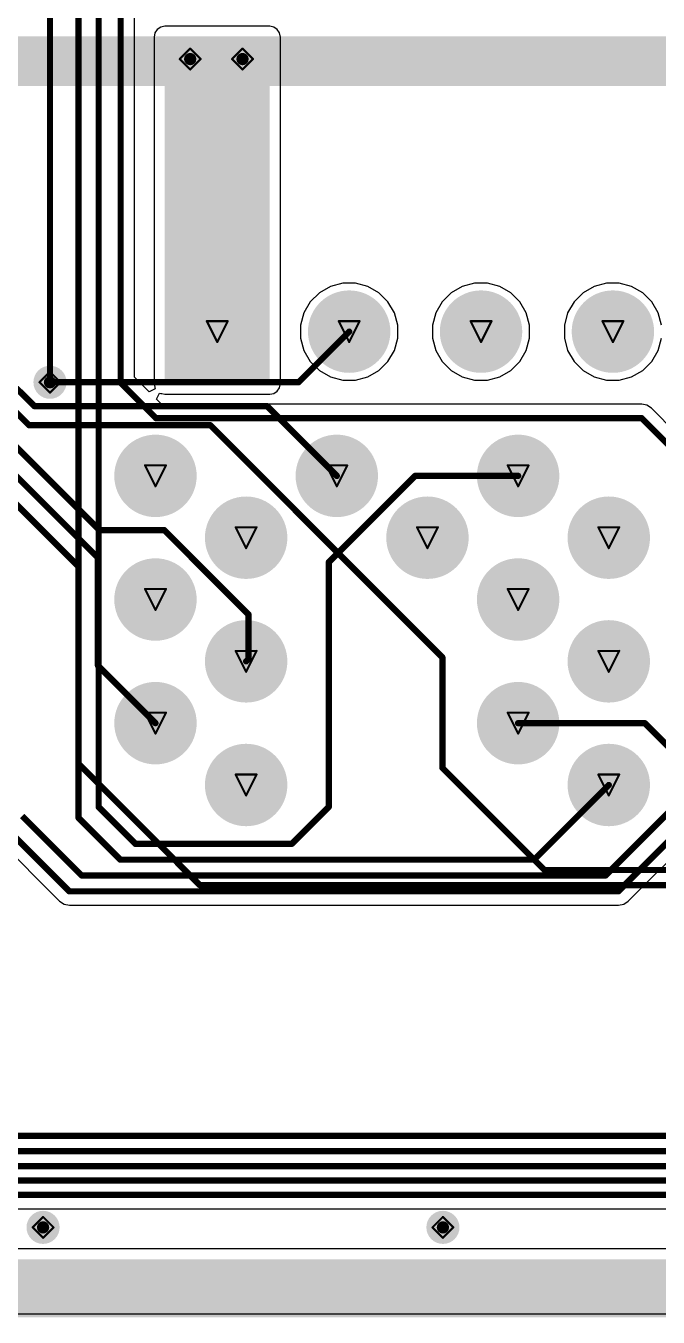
# Model space of a CAD drawing. Header units: inches. Extents: x -31 to 249, y -28 to 261.
# Drawn here: x 38.14 to 53.48, y 3.16 to 34.49 of the extents above; entities that cross this region are included whole.
import ezdxf

# ---------------------------------------------------------------- set-up
doc = ezdxf.new("R2010")
doc.units = ezdxf.units.IN
for name, color, linetype in [('Bottom Layer', 5, 'Continuous'), ('Bottom Solder', 6, 'Continuous'), ('Drill Drawing', 1, 'Continuous'), ('Multi-Layer', 9, 'Continuous'), ('Pad Holes', 156, 'Continuous'), ('Top Layer', 1, 'Continuous'), ('Top Solder', 216, 'Continuous'), ('Via Holes', 16, 'Continuous')]:
    doc.layers.add(name, color=color, linetype=linetype)

# ---------------------------------------------------------------- blocks, each defined once
blk = doc.blocks.new('1_1376430_8_40')
at = {"layer": 'Bottom Layer'}
h = blk.add_hatch(color=5, dxfattribs=at)
edge = h.paths.add_edge_path()
edge.add_arc((-24.75, 8.225), 1, 0, 360)
h = blk.add_hatch(color=5, dxfattribs=at)
edge = h.paths.add_edge_path()
edge.add_arc((-21.55, 8.225), 1, 0, 360)
h = blk.add_hatch(color=5, dxfattribs=at)
edge = h.paths.add_edge_path()
edge.add_arc((-18.35, 8.225), 1, 0, 360)
h = blk.add_hatch(color=5, dxfattribs=at)
edge = h.paths.add_edge_path()
edge.add_arc((-15.15, 8.225), 1, 0, 360)
h = blk.add_hatch(color=5, dxfattribs=at)
edge = h.paths.add_edge_path()
edge.add_arc((-26.25, 4.725), 1, 0, 360)
h = blk.add_hatch(color=5, dxfattribs=at)
edge = h.paths.add_edge_path()
edge.add_arc((-21.85, 4.725), 1, 0, 360)
h = blk.add_hatch(color=5, dxfattribs=at)
edge = h.paths.add_edge_path()
edge.add_arc((-17.45, 4.725), 1, 0, 360)
h = blk.add_hatch(color=5, dxfattribs=at)
edge = h.paths.add_edge_path()
edge.add_arc((-24.05, 3.225), 1, 0, 360)
h = blk.add_hatch(color=5, dxfattribs=at)
edge = h.paths.add_edge_path()
edge.add_arc((-19.65, 3.225), 1, 0, 360)
h = blk.add_hatch(color=5, dxfattribs=at)
edge = h.paths.add_edge_path()
edge.add_arc((-15.25, 3.225), 1, 0, 360)
h = blk.add_hatch(color=5, dxfattribs=at)
edge = h.paths.add_edge_path()
edge.add_arc((-26.25, 1.725), 1, 0, 360)
h = blk.add_hatch(color=5, dxfattribs=at)
edge = h.paths.add_edge_path()
edge.add_arc((-17.45, 1.725), 1, 0, 360)
h = blk.add_hatch(color=5, dxfattribs=at)
edge = h.paths.add_edge_path()
edge.add_arc((-24.05, 0.225), 1, 0, 360)
h = blk.add_hatch(color=5, dxfattribs=at)
edge = h.paths.add_edge_path()
edge.add_arc((-15.25, 0.225), 1, 0, 360)
h = blk.add_hatch(color=5, dxfattribs=at)
edge = h.paths.add_edge_path()
edge.add_arc((-26.25, -1.275), 1, 0, 360)
h = blk.add_hatch(color=5, dxfattribs=at)
edge = h.paths.add_edge_path()
edge.add_arc((-17.45, -1.275), 1, 0, 360)
h = blk.add_hatch(color=5, dxfattribs=at)
edge = h.paths.add_edge_path()
edge.add_arc((-24.05, -2.775), 1, 0, 360)
h = blk.add_hatch(color=5, dxfattribs=at)
edge = h.paths.add_edge_path()
edge.add_arc((-15.25, -2.775), 1, 0, 360)
at = {"layer": 'Bottom Solder'}
h = blk.add_hatch(color=6, dxfattribs=at)
edge = h.paths.add_edge_path()
edge.add_arc((-24.75, 8.225), 1, 0, 360)
h = blk.add_hatch(color=6, dxfattribs=at)
edge = h.paths.add_edge_path()
edge.add_arc((-21.55, 8.225), 1, 0, 360)
h = blk.add_hatch(color=6, dxfattribs=at)
edge = h.paths.add_edge_path()
edge.add_arc((-18.35, 8.225), 1, 0, 360)
h = blk.add_hatch(color=6, dxfattribs=at)
edge = h.paths.add_edge_path()
edge.add_arc((-15.15, 8.225), 1, 0, 360)
h = blk.add_hatch(color=6, dxfattribs=at)
edge = h.paths.add_edge_path()
edge.add_arc((-26.25, 4.725), 1, 0, 360)
h = blk.add_hatch(color=6, dxfattribs=at)
edge = h.paths.add_edge_path()
edge.add_arc((-21.85, 4.725), 1, 0, 360)
h = blk.add_hatch(color=6, dxfattribs=at)
edge = h.paths.add_edge_path()
edge.add_arc((-17.45, 4.725), 1, 0, 360)
h = blk.add_hatch(color=6, dxfattribs=at)
edge = h.paths.add_edge_path()
edge.add_arc((-24.05, 3.225), 1, 0, 360)
h = blk.add_hatch(color=6, dxfattribs=at)
edge = h.paths.add_edge_path()
edge.add_arc((-19.65, 3.225), 1, 0, 360)
h = blk.add_hatch(color=6, dxfattribs=at)
edge = h.paths.add_edge_path()
edge.add_arc((-15.25, 3.225), 1, 0, 360)
h = blk.add_hatch(color=6, dxfattribs=at)
edge = h.paths.add_edge_path()
edge.add_arc((-26.25, 1.725), 1, 0, 360)
h = blk.add_hatch(color=6, dxfattribs=at)
edge = h.paths.add_edge_path()
edge.add_arc((-17.45, 1.725), 1, 0, 360)
h = blk.add_hatch(color=6, dxfattribs=at)
edge = h.paths.add_edge_path()
edge.add_arc((-24.05, 0.225), 1, 0, 360)
h = blk.add_hatch(color=6, dxfattribs=at)
edge = h.paths.add_edge_path()
edge.add_arc((-15.25, 0.225), 1, 0, 360)
h = blk.add_hatch(color=6, dxfattribs=at)
edge = h.paths.add_edge_path()
edge.add_arc((-26.25, -1.275), 1, 0, 360)
h = blk.add_hatch(color=6, dxfattribs=at)
edge = h.paths.add_edge_path()
edge.add_arc((-17.45, -1.275), 1, 0, 360)
h = blk.add_hatch(color=6, dxfattribs=at)
edge = h.paths.add_edge_path()
edge.add_arc((-24.05, -2.775), 1, 0, 360)
h = blk.add_hatch(color=6, dxfattribs=at)
edge = h.paths.add_edge_path()
edge.add_arc((-15.25, -2.775), 1, 0, 360)
at = {"layer": 'Multi-Layer'}
h = blk.add_hatch(color=9, dxfattribs=at)
edge = h.paths.add_edge_path()
edge.add_arc((-24.75, 8.225), 1, 0, 360)
h = blk.add_hatch(color=9, dxfattribs=at)
edge = h.paths.add_edge_path()
edge.add_arc((-21.55, 8.225), 1, 0, 360)
h = blk.add_hatch(color=9, dxfattribs=at)
edge = h.paths.add_edge_path()
edge.add_arc((-18.35, 8.225), 1, 0, 360)
h = blk.add_hatch(color=9, dxfattribs=at)
edge = h.paths.add_edge_path()
edge.add_arc((-15.15, 8.225), 1, 0, 360)
h = blk.add_hatch(color=9, dxfattribs=at)
edge = h.paths.add_edge_path()
edge.add_arc((-26.25, 4.725), 1, 0, 360)
h = blk.add_hatch(color=9, dxfattribs=at)
edge = h.paths.add_edge_path()
edge.add_arc((-21.85, 4.725), 1, 0, 360)
h = blk.add_hatch(color=9, dxfattribs=at)
edge = h.paths.add_edge_path()
edge.add_arc((-17.45, 4.725), 1, 0, 360)
h = blk.add_hatch(color=9, dxfattribs=at)
edge = h.paths.add_edge_path()
edge.add_arc((-24.05, 3.225), 1, 0, 360)
h = blk.add_hatch(color=9, dxfattribs=at)
edge = h.paths.add_edge_path()
edge.add_arc((-19.65, 3.225), 1, 0, 360)
h = blk.add_hatch(color=9, dxfattribs=at)
edge = h.paths.add_edge_path()
edge.add_arc((-15.25, 3.225), 1, 0, 360)
h = blk.add_hatch(color=9, dxfattribs=at)
edge = h.paths.add_edge_path()
edge.add_arc((-26.25, 1.725), 1, 0, 360)
h = blk.add_hatch(color=9, dxfattribs=at)
edge = h.paths.add_edge_path()
edge.add_arc((-17.45, 1.725), 1, 0, 360)
h = blk.add_hatch(color=9, dxfattribs=at)
edge = h.paths.add_edge_path()
edge.add_arc((-24.05, 0.225), 1, 0, 360)
h = blk.add_hatch(color=9, dxfattribs=at)
edge = h.paths.add_edge_path()
edge.add_arc((-15.25, 0.225), 1, 0, 360)
h = blk.add_hatch(color=9, dxfattribs=at)
edge = h.paths.add_edge_path()
edge.add_arc((-26.25, -1.275), 1, 0, 360)
h = blk.add_hatch(color=9, dxfattribs=at)
edge = h.paths.add_edge_path()
edge.add_arc((-17.45, -1.275), 1, 0, 360)
h = blk.add_hatch(color=9, dxfattribs=at)
edge = h.paths.add_edge_path()
edge.add_arc((-24.05, -2.775), 1, 0, 360)
h = blk.add_hatch(color=9, dxfattribs=at)
edge = h.paths.add_edge_path()
edge.add_arc((-15.25, -2.775), 1, 0, 360)
at = {"layer": 'Pad Holes'}
h = blk.add_hatch(color=7, dxfattribs=at)
edge = h.paths.add_edge_path()
edge.add_arc((-24.75, 8.225), 0.605, 0, 360)
h = blk.add_hatch(color=7, dxfattribs=at)
edge = h.paths.add_edge_path()
edge.add_arc((-21.55, 8.225), 0.605, 0, 360)
h = blk.add_hatch(color=7, dxfattribs=at)
edge = h.paths.add_edge_path()
edge.add_arc((-18.35, 8.225), 0.605, 0, 360)
h = blk.add_hatch(color=7, dxfattribs=at)
edge = h.paths.add_edge_path()
edge.add_arc((-15.15, 8.225), 0.605, 0, 360)
h = blk.add_hatch(color=7, dxfattribs=at)
edge = h.paths.add_edge_path()
edge.add_arc((-26.25, 4.725), 0.605, 0, 360)
h = blk.add_hatch(color=7, dxfattribs=at)
edge = h.paths.add_edge_path()
edge.add_arc((-21.85, 4.725), 0.605, 0, 360)
h = blk.add_hatch(color=7, dxfattribs=at)
edge = h.paths.add_edge_path()
edge.add_arc((-17.45, 4.725), 0.605, 0, 360)
h = blk.add_hatch(color=7, dxfattribs=at)
edge = h.paths.add_edge_path()
edge.add_arc((-24.05, 3.225), 0.605, 0, 360)
h = blk.add_hatch(color=7, dxfattribs=at)
edge = h.paths.add_edge_path()
edge.add_arc((-19.65, 3.225), 0.605, 0, 360)
h = blk.add_hatch(color=7, dxfattribs=at)
edge = h.paths.add_edge_path()
edge.add_arc((-15.25, 3.225), 0.605, 0, 360)
h = blk.add_hatch(color=7, dxfattribs=at)
edge = h.paths.add_edge_path()
edge.add_arc((-26.25, 1.725), 0.605, 0, 360)
h = blk.add_hatch(color=7, dxfattribs=at)
edge = h.paths.add_edge_path()
edge.add_arc((-17.45, 1.725), 0.605, 0, 360)
h = blk.add_hatch(color=7, dxfattribs=at)
edge = h.paths.add_edge_path()
edge.add_arc((-24.05, 0.225), 0.605, 0, 360)
h = blk.add_hatch(color=7, dxfattribs=at)
edge = h.paths.add_edge_path()
edge.add_arc((-15.25, 0.225), 0.605, 0, 360)
h = blk.add_hatch(color=7, dxfattribs=at)
edge = h.paths.add_edge_path()
edge.add_arc((-26.25, -1.275), 0.605, 0, 360)
h = blk.add_hatch(color=7, dxfattribs=at)
edge = h.paths.add_edge_path()
edge.add_arc((-17.45, -1.275), 0.605, 0, 360)
h = blk.add_hatch(color=7, dxfattribs=at)
edge = h.paths.add_edge_path()
edge.add_arc((-24.05, -2.775), 0.605, 0, 360)
h = blk.add_hatch(color=7, dxfattribs=at)
edge = h.paths.add_edge_path()
edge.add_arc((-15.25, -2.775), 0.605, 0, 360)
at = {"layer": 'Top Layer'}
h = blk.add_hatch(color=1, dxfattribs=at)
edge = h.paths.add_edge_path()
edge.add_arc((-24.75, 8.225), 1, 0, 360)
h = blk.add_hatch(color=1, dxfattribs=at)
edge = h.paths.add_edge_path()
edge.add_arc((-21.55, 8.225), 1, 0, 360)
h = blk.add_hatch(color=1, dxfattribs=at)
edge = h.paths.add_edge_path()
edge.add_arc((-18.35, 8.225), 1, 0, 360)
h = blk.add_hatch(color=1, dxfattribs=at)
edge = h.paths.add_edge_path()
edge.add_arc((-15.15, 8.225), 1, 0, 360)
h = blk.add_hatch(color=1, dxfattribs=at)
edge = h.paths.add_edge_path()
edge.add_arc((-26.25, 4.725), 1, 0, 360)
h = blk.add_hatch(color=1, dxfattribs=at)
edge = h.paths.add_edge_path()
edge.add_arc((-21.85, 4.725), 1, 0, 360)
h = blk.add_hatch(color=1, dxfattribs=at)
edge = h.paths.add_edge_path()
edge.add_arc((-17.45, 4.725), 1, 0, 360)
h = blk.add_hatch(color=1, dxfattribs=at)
edge = h.paths.add_edge_path()
edge.add_arc((-24.05, 3.225), 1, 0, 360)
h = blk.add_hatch(color=1, dxfattribs=at)
edge = h.paths.add_edge_path()
edge.add_arc((-19.65, 3.225), 1, 0, 360)
h = blk.add_hatch(color=1, dxfattribs=at)
edge = h.paths.add_edge_path()
edge.add_arc((-15.25, 3.225), 1, 0, 360)
h = blk.add_hatch(color=1, dxfattribs=at)
edge = h.paths.add_edge_path()
edge.add_arc((-26.25, 1.725), 1, 0, 360)
h = blk.add_hatch(color=1, dxfattribs=at)
edge = h.paths.add_edge_path()
edge.add_arc((-17.45, 1.725), 1, 0, 360)
h = blk.add_hatch(color=1, dxfattribs=at)
edge = h.paths.add_edge_path()
edge.add_arc((-24.05, 0.225), 1, 0, 360)
h = blk.add_hatch(color=1, dxfattribs=at)
edge = h.paths.add_edge_path()
edge.add_arc((-15.25, 0.225), 1, 0, 360)
h = blk.add_hatch(color=1, dxfattribs=at)
edge = h.paths.add_edge_path()
edge.add_arc((-26.25, -1.275), 1, 0, 360)
h = blk.add_hatch(color=1, dxfattribs=at)
edge = h.paths.add_edge_path()
edge.add_arc((-17.45, -1.275), 1, 0, 360)
h = blk.add_hatch(color=1, dxfattribs=at)
edge = h.paths.add_edge_path()
edge.add_arc((-24.05, -2.775), 1, 0, 360)
h = blk.add_hatch(color=1, dxfattribs=at)
edge = h.paths.add_edge_path()
edge.add_arc((-15.25, -2.775), 1, 0, 360)
at = {"layer": 'Top Solder'}
h = blk.add_hatch(color=216, dxfattribs=at)
edge = h.paths.add_edge_path()
edge.add_arc((-24.75, 8.225), 1, 0, 360)
h = blk.add_hatch(color=216, dxfattribs=at)
edge = h.paths.add_edge_path()
edge.add_arc((-21.55, 8.225), 1, 0, 360)
h = blk.add_hatch(color=216, dxfattribs=at)
edge = h.paths.add_edge_path()
edge.add_arc((-18.35, 8.225), 1, 0, 360)
h = blk.add_hatch(color=216, dxfattribs=at)
edge = h.paths.add_edge_path()
edge.add_arc((-15.15, 8.225), 1, 0, 360)
h = blk.add_hatch(color=216, dxfattribs=at)
edge = h.paths.add_edge_path()
edge.add_arc((-26.25, 4.725), 1, 0, 360)
h = blk.add_hatch(color=216, dxfattribs=at)
edge = h.paths.add_edge_path()
edge.add_arc((-21.85, 4.725), 1, 0, 360)
h = blk.add_hatch(color=216, dxfattribs=at)
edge = h.paths.add_edge_path()
edge.add_arc((-17.45, 4.725), 1, 0, 360)
h = blk.add_hatch(color=216, dxfattribs=at)
edge = h.paths.add_edge_path()
edge.add_arc((-24.05, 3.225), 1, 0, 360)
h = blk.add_hatch(color=216, dxfattribs=at)
edge = h.paths.add_edge_path()
edge.add_arc((-19.65, 3.225), 1, 0, 360)
h = blk.add_hatch(color=216, dxfattribs=at)
edge = h.paths.add_edge_path()
edge.add_arc((-15.25, 3.225), 1, 0, 360)
h = blk.add_hatch(color=216, dxfattribs=at)
edge = h.paths.add_edge_path()
edge.add_arc((-26.25, 1.725), 1, 0, 360)
h = blk.add_hatch(color=216, dxfattribs=at)
edge = h.paths.add_edge_path()
edge.add_arc((-17.45, 1.725), 1, 0, 360)
h = blk.add_hatch(color=216, dxfattribs=at)
edge = h.paths.add_edge_path()
edge.add_arc((-24.05, 0.225), 1, 0, 360)
h = blk.add_hatch(color=216, dxfattribs=at)
edge = h.paths.add_edge_path()
edge.add_arc((-15.25, 0.225), 1, 0, 360)
h = blk.add_hatch(color=216, dxfattribs=at)
edge = h.paths.add_edge_path()
edge.add_arc((-26.25, -1.275), 1, 0, 360)
h = blk.add_hatch(color=216, dxfattribs=at)
edge = h.paths.add_edge_path()
edge.add_arc((-17.45, -1.275), 1, 0, 360)
h = blk.add_hatch(color=216, dxfattribs=at)
edge = h.paths.add_edge_path()
edge.add_arc((-24.05, -2.775), 1, 0, 360)
h = blk.add_hatch(color=216, dxfattribs=at)
edge = h.paths.add_edge_path()
edge.add_arc((-15.25, -2.775), 1, 0, 360)

msp = doc.modelspace()

# ---------------------------------------------------------------- hatches: boundary and pattern name
at = {"layer": 'Bottom Layer'}
for points in [[(17.501, 33.029), (101.649, 33.029), (101.649, 34.23), (17.501, 34.23)], [(2.592, 3.155), (125.73, 3.155), (125.73, 4.558), (2.592, 4.558)]]:
    msp.add_hatch(color=5, dxfattribs=at).paths.add_polyline_path(points)
h = msp.add_hatch(color=5, dxfattribs=at)
edge = h.paths.add_edge_path()
edge.add_arc((42.127, 33.68), 0.3, 0, 360)
h = msp.add_hatch(color=5, dxfattribs=at)
edge = h.paths.add_edge_path()
edge.add_arc((43.397, 33.68), 0.3, 0, 360)
h = msp.add_hatch(color=5, dxfattribs=at)
edge = h.paths.add_edge_path()
edge.add_arc((38.725, 25.838), 0.3, 0, 360)
h = msp.add_hatch(color=5, dxfattribs=at)
edge = h.paths.add_edge_path()
edge.add_arc((38.557, 5.334), 0.3, 0, 360)
h = msp.add_hatch(color=5, dxfattribs=at)
edge = h.paths.add_edge_path()
edge.add_arc((48.26, 5.334), 0.3, 0, 360)
at = {"layer": 'Bottom Solder'}
h = msp.add_hatch(color=6, dxfattribs=at)
edge = h.paths.add_edge_path()
edge.add_arc((42.127, 33.68), 0.402, 0, 360)
h = msp.add_hatch(color=6, dxfattribs=at)
edge = h.paths.add_edge_path()
edge.add_arc((43.397, 33.68), 0.402, 0, 360)
h = msp.add_hatch(color=6, dxfattribs=at)
edge = h.paths.add_edge_path()
edge.add_arc((38.725, 25.838), 0.402, 0, 360)
h = msp.add_hatch(color=6, dxfattribs=at)
edge = h.paths.add_edge_path()
edge.add_arc((38.557, 5.334), 0.402, 0, 360)
h = msp.add_hatch(color=6, dxfattribs=at)
edge = h.paths.add_edge_path()
edge.add_arc((48.26, 5.334), 0.402, 0, 360)
at = {"layer": 'Top Layer'}
msp.add_hatch(color=1, dxfattribs=at).paths.add_polyline_path([(41.51, 25.806), (44.058, 25.806), (44.058, 34.215), (41.51, 34.215)])
h = msp.add_hatch(color=1, dxfattribs=at)
edge = h.paths.add_edge_path()
edge.add_arc((42.127, 33.68), 0.3, 0, 360)
h = msp.add_hatch(color=1, dxfattribs=at)
edge = h.paths.add_edge_path()
edge.add_arc((43.397, 33.68), 0.3, 0, 360)
h = msp.add_hatch(color=1, dxfattribs=at)
edge = h.paths.add_edge_path()
edge.add_arc((38.725, 25.838), 0.3, 0, 360)
h = msp.add_hatch(color=1, dxfattribs=at)
edge = h.paths.add_edge_path()
edge.add_arc((38.557, 5.334), 0.3, 0, 360)
h = msp.add_hatch(color=1, dxfattribs=at)
edge = h.paths.add_edge_path()
edge.add_arc((48.26, 5.334), 0.3, 0, 360)
at = {"layer": 'Top Solder'}
h = msp.add_hatch(color=216, dxfattribs=at)
edge = h.paths.add_edge_path()
edge.add_arc((42.127, 33.68), 0.402, 0, 360)
h = msp.add_hatch(color=216, dxfattribs=at)
edge = h.paths.add_edge_path()
edge.add_arc((43.397, 33.68), 0.402, 0, 360)
h = msp.add_hatch(color=216, dxfattribs=at)
edge = h.paths.add_edge_path()
edge.add_arc((38.725, 25.838), 0.402, 0, 360)
h = msp.add_hatch(color=216, dxfattribs=at)
edge = h.paths.add_edge_path()
edge.add_arc((38.557, 5.334), 0.402, 0, 360)
h = msp.add_hatch(color=216, dxfattribs=at)
edge = h.paths.add_edge_path()
edge.add_arc((48.26, 5.334), 0.402, 0, 360)
at = {"layer": 'Via Holes'}
h = msp.add_hatch(color=7, dxfattribs=at)
edge = h.paths.add_edge_path()
edge.add_arc((42.127, 33.68), 0.15, 0, 360)
h = msp.add_hatch(color=7, dxfattribs=at)
edge = h.paths.add_edge_path()
edge.add_arc((43.397, 33.68), 0.15, 0, 360)
h = msp.add_hatch(color=7, dxfattribs=at)
edge = h.paths.add_edge_path()
edge.add_arc((38.725, 25.838), 0.15, 0, 360)
h = msp.add_hatch(color=7, dxfattribs=at)
edge = h.paths.add_edge_path()
edge.add_arc((38.557, 5.334), 0.15, 0, 360)
h = msp.add_hatch(color=7, dxfattribs=at)
edge = h.paths.add_edge_path()
edge.add_arc((48.26, 5.334), 0.15, 0, 360)

# ---------------------------------------------------------------- linework, layer by layer
at = {"layer": 'Bottom Layer'}
for p, q in [((18.553, 5.785), (97.44, 5.785)), ((125.73, 4.817), (17.85, 4.817))]:
    msp.add_line(p, q, dxfattribs=at)
at = {"layer": 'Bottom Layer', "const_width": 0.152}
for points in [[(44.756, 25.838), (45.985, 27.067)], [(37.904, 25.701), (38.347, 25.259)], [(38.725, 25.838), (44.756, 25.838)], [(37.523, 25.491), (38.218, 24.795)], [(37.145, 25.03), (39.924, 22.251)], [(38.347, 25.259), (43.993, 25.259)], [(43.993, 25.259), (45.685, 23.567)], [(36.757, 24.711), (39.889, 21.579)], [(38.218, 24.795), (42.617, 24.795)], [(42.617, 24.795), (48.247, 19.165)], [(36.396, 24.387), (39.418, 21.366)], [(39.924, 22.251), (41.497, 22.251)], [(41.497, 22.251), (43.542, 20.206)], [(39.889, 18.962), (39.889, 21.579)], [(39.418, 16.583), (39.418, 21.366)], [(43.542, 19.124), (43.542, 20.206)], [(43.485, 19.067), (43.542, 19.124)], [(48.247, 16.483), (48.247, 19.165)], [(39.889, 18.962), (41.285, 17.567)], [(39.418, 16.583), (42.363, 13.637)], [(48.247, 16.483), (50.726, 14.005)], [(50.726, 14.005), (74.123, 14.005)], [(42.363, 13.637), (86.955, 13.637)], [(19.299, 7.553), (83.854, 7.553)], [(19.128, 7.182), (95.624, 7.182)], [(18.954, 6.816), (96.339, 6.816)], [(18.775, 6.469), (96.908, 6.469)], [(18.553, 6.122), (97.44, 6.122)]]:
    msp.add_lwpolyline(points, dxfattribs=at)
at = {"layer": 'Bottom Layer', "const_width": 0.0762}
for points in [[(45.947, 27.067, 1), (46.023, 27.067, 1)], [(38.687, 25.838, 1), (38.763, 25.838, 1)], [(44.718, 25.838, 1), (44.794, 25.838, 1)], [(44.718, 25.838, 1), (44.794, 25.838, 1)], [(38.309, 25.259, 1), (38.385, 25.259, 1)], [(38.309, 25.259, 1), (38.385, 25.259, 1)], [(43.955, 25.259, 1), (44.031, 25.259, 1)], [(43.955, 25.259, 1), (44.031, 25.259, 1)], [(38.18, 24.795, 1), (38.257, 24.795, 1)], [(38.18, 24.795, 1), (38.257, 24.795, 1)], [(42.579, 24.795, 1), (42.656, 24.795, 1)], [(42.579, 24.795, 1), (42.656, 24.795, 1)], [(45.647, 23.567, 1), (45.723, 23.567, 1)], [(39.886, 22.251, 1), (39.962, 22.251, 1)], [(39.886, 22.251, 1), (39.962, 22.251, 1)], [(41.459, 22.251, 1), (41.535, 22.251, 1)], [(41.459, 22.251, 1), (41.535, 22.251, 1)], [(39.851, 21.579, 1), (39.928, 21.579, 1)], [(39.851, 21.579, 1), (39.928, 21.579, 1)], [(39.379, 21.366, 1), (39.456, 21.366, 1)], [(39.379, 21.366, 1), (39.456, 21.366, 1)], [(43.504, 20.206, 1), (43.58, 20.206, 1)], [(43.504, 20.206, 1), (43.58, 20.206, 1)], [(43.447, 19.067, 1), (43.523, 19.067, 1)], [(43.504, 19.124, 1), (43.58, 19.124, 1)], [(43.504, 19.124, 1), (43.58, 19.124, 1)], [(48.209, 19.165, 1), (48.285, 19.165, 1)], [(48.209, 19.165, 1), (48.285, 19.165, 1)], [(39.851, 18.962, 1), (39.928, 18.962, 1)], [(39.851, 18.962, 1), (39.928, 18.962, 1)], [(41.247, 17.567, 1), (41.323, 17.567, 1)], [(39.379, 16.583, 1), (39.456, 16.583, 1)], [(39.379, 16.583, 1), (39.456, 16.583, 1)], [(48.209, 16.483, 1), (48.285, 16.483, 1)], [(48.209, 16.483, 1), (48.285, 16.483, 1)], [(50.688, 14.005, 1), (50.764, 14.005, 1)], [(50.688, 14.005, 1), (50.764, 14.005, 1)], [(42.325, 13.637, 1), (42.401, 13.637, 1)], [(42.325, 13.637, 1), (42.401, 13.637, 1)]]:
    msp.add_lwpolyline(points, format="xyb", close=True, dxfattribs=at)
at = {"layer": 'Drill Drawing', "const_width": 0.0508}
for points in [[(41.873, 33.68), (42.127, 33.934)], [(42.127, 33.934), (42.381, 33.68)], [(43.143, 33.68), (43.397, 33.934)], [(43.397, 33.934), (43.651, 33.68)], [(41.873, 33.68), (42.127, 33.426)], [(42.127, 33.426), (42.381, 33.68)], [(43.143, 33.68), (43.397, 33.426)], [(43.397, 33.426), (43.651, 33.68)], [(42.531, 27.321), (43.039, 27.321)], [(42.531, 27.321), (42.785, 26.813)], [(42.785, 26.813), (43.039, 27.321)], [(45.731, 27.321), (46.239, 27.321)], [(45.731, 27.321), (45.985, 26.813)], [(45.985, 26.813), (46.239, 27.321)], [(48.931, 27.321), (49.439, 27.321)], [(48.931, 27.321), (49.185, 26.813)], [(49.185, 26.813), (49.439, 27.321)], [(52.131, 27.321), (52.639, 27.321)], [(52.131, 27.321), (52.385, 26.813)], [(52.385, 26.813), (52.639, 27.321)], [(38.471, 25.838), (38.725, 26.092)], [(38.725, 26.092), (38.979, 25.838)], [(38.471, 25.838), (38.725, 25.584)], [(38.725, 25.584), (38.979, 25.838)], [(41.031, 23.821), (41.539, 23.821)], [(41.031, 23.821), (41.285, 23.313)], [(41.285, 23.313), (41.539, 23.821)], [(45.431, 23.821), (45.939, 23.821)], [(45.431, 23.821), (45.685, 23.313)], [(45.685, 23.313), (45.939, 23.821)], [(49.831, 23.821), (50.339, 23.821)], [(49.831, 23.821), (50.085, 23.313)], [(50.085, 23.313), (50.339, 23.821)], [(43.231, 22.321), (43.739, 22.321)], [(43.231, 22.321), (43.485, 21.813)], [(43.485, 21.813), (43.739, 22.321)], [(47.631, 22.321), (48.139, 22.321)], [(47.631, 22.321), (47.885, 21.813)], [(47.885, 21.813), (48.139, 22.321)], [(52.031, 22.321), (52.539, 22.321)], [(52.031, 22.321), (52.285, 21.813)], [(52.285, 21.813), (52.539, 22.321)], [(41.031, 20.821), (41.539, 20.821)], [(41.031, 20.821), (41.285, 20.313)], [(41.285, 20.313), (41.539, 20.821)], [(49.831, 20.821), (50.339, 20.821)], [(49.831, 20.821), (50.085, 20.313)], [(50.085, 20.313), (50.339, 20.821)], [(43.231, 19.321), (43.739, 19.321)], [(43.231, 19.321), (43.485, 18.813)], [(43.485, 18.813), (43.739, 19.321)], [(52.031, 19.321), (52.539, 19.321)], [(52.031, 19.321), (52.285, 18.813)], [(52.285, 18.813), (52.539, 19.321)], [(41.031, 17.821), (41.539, 17.821)], [(41.031, 17.821), (41.285, 17.313)], [(41.285, 17.313), (41.539, 17.821)], [(49.831, 17.821), (50.339, 17.821)], [(49.831, 17.821), (50.085, 17.313)], [(50.085, 17.313), (50.339, 17.821)], [(43.231, 16.321), (43.739, 16.321)], [(43.231, 16.321), (43.485, 15.813)], [(43.485, 15.813), (43.739, 16.321)], [(52.031, 16.321), (52.539, 16.321)], [(52.031, 16.321), (52.285, 15.813)], [(52.285, 15.813), (52.539, 16.321)], [(38.303, 5.334), (38.557, 5.588)], [(38.303, 5.334), (38.557, 5.08)], [(38.557, 5.588), (38.811, 5.334)], [(38.557, 5.08), (38.811, 5.334)], [(48.006, 5.334), (48.26, 5.588)], [(48.006, 5.334), (48.26, 5.08)], [(48.26, 5.588), (48.514, 5.334)], [(48.26, 5.08), (48.514, 5.334)]]:
    msp.add_lwpolyline(points, dxfattribs=at)
at = {"layer": 'Drill Drawing', "const_width": 0.0254}
for points in [[(42.115, 33.934, 1), (42.14, 33.934, 1)], [(42.115, 33.934, 1), (42.14, 33.934, 1)], [(43.385, 33.934, 1), (43.41, 33.934, 1)], [(43.385, 33.934, 1), (43.41, 33.934, 1)], [(41.861, 33.68, 1), (41.886, 33.68, 1)], [(41.861, 33.68, 1), (41.886, 33.68, 1)], [(42.369, 33.68, 1), (42.394, 33.68, 1)], [(42.369, 33.68, 1), (42.394, 33.68, 1)], [(43.131, 33.68, 1), (43.156, 33.68, 1)], [(43.131, 33.68, 1), (43.156, 33.68, 1)], [(43.639, 33.68, 1), (43.664, 33.68, 1)], [(43.639, 33.68, 1), (43.664, 33.68, 1)], [(42.115, 33.426, 1), (42.14, 33.426, 1)], [(42.115, 33.426, 1), (42.14, 33.426, 1)], [(43.385, 33.426, 1), (43.41, 33.426, 1)], [(43.385, 33.426, 1), (43.41, 33.426, 1)], [(42.518, 27.321, 1), (42.544, 27.321, 1)], [(42.518, 27.321, 1), (42.544, 27.321, 1)], [(43.026, 27.321, 1), (43.052, 27.321, 1)], [(43.026, 27.321, 1), (43.052, 27.321, 1)], [(45.718, 27.321, 1), (45.744, 27.321, 1)], [(45.718, 27.321, 1), (45.744, 27.321, 1)], [(46.226, 27.321, 1), (46.252, 27.321, 1)], [(46.226, 27.321, 1), (46.252, 27.321, 1)], [(48.918, 27.321, 1), (48.944, 27.321, 1)], [(48.918, 27.321, 1), (48.944, 27.321, 1)], [(49.426, 27.321, 1), (49.452, 27.321, 1)], [(49.426, 27.321, 1), (49.452, 27.321, 1)], [(52.118, 27.321, 1), (52.144, 27.321, 1)], [(52.118, 27.321, 1), (52.144, 27.321, 1)], [(52.626, 27.321, 1), (52.652, 27.321, 1)], [(52.626, 27.321, 1), (52.652, 27.321, 1)], [(42.772, 26.813, 1), (42.798, 26.813, 1)], [(42.772, 26.813, 1), (42.798, 26.813, 1)], [(45.972, 26.813, 1), (45.998, 26.813, 1)], [(45.972, 26.813, 1), (45.998, 26.813, 1)], [(49.172, 26.813, 1), (49.198, 26.813, 1)], [(49.172, 26.813, 1), (49.198, 26.813, 1)], [(52.372, 26.813, 1), (52.398, 26.813, 1)], [(52.372, 26.813, 1), (52.398, 26.813, 1)], [(38.712, 26.092, 1), (38.737, 26.092, 1)], [(38.712, 26.092, 1), (38.737, 26.092, 1)], [(38.458, 25.838, 1), (38.483, 25.838, 1)], [(38.458, 25.838, 1), (38.483, 25.838, 1)], [(38.966, 25.838, 1), (38.991, 25.838, 1)], [(38.966, 25.838, 1), (38.991, 25.838, 1)], [(38.712, 25.584, 1), (38.737, 25.584, 1)], [(38.712, 25.584, 1), (38.737, 25.584, 1)], [(41.018, 23.821, 1), (41.044, 23.821, 1)], [(41.018, 23.821, 1), (41.044, 23.821, 1)], [(41.526, 23.821, 1), (41.552, 23.821, 1)], [(41.526, 23.821, 1), (41.552, 23.821, 1)], [(45.418, 23.821, 1), (45.444, 23.821, 1)], [(45.418, 23.821, 1), (45.444, 23.821, 1)], [(45.926, 23.821, 1), (45.952, 23.821, 1)], [(45.926, 23.821, 1), (45.952, 23.821, 1)], [(49.818, 23.821, 1), (49.844, 23.821, 1)], [(49.818, 23.821, 1), (49.844, 23.821, 1)], [(50.326, 23.821, 1), (50.352, 23.821, 1)], [(50.326, 23.821, 1), (50.352, 23.821, 1)], [(41.272, 23.313, 1), (41.298, 23.313, 1)], [(41.272, 23.313, 1), (41.298, 23.313, 1)], [(45.672, 23.313, 1), (45.698, 23.313, 1)], [(45.672, 23.313, 1), (45.698, 23.313, 1)], [(50.072, 23.313, 1), (50.098, 23.313, 1)], [(50.072, 23.313, 1), (50.098, 23.313, 1)], [(43.218, 22.321, 1), (43.244, 22.321, 1)], [(43.218, 22.321, 1), (43.244, 22.321, 1)], [(43.726, 22.321, 1), (43.752, 22.321, 1)], [(43.726, 22.321, 1), (43.752, 22.321, 1)], [(47.618, 22.321, 1), (47.644, 22.321, 1)], [(47.618, 22.321, 1), (47.644, 22.321, 1)], [(48.126, 22.321, 1), (48.152, 22.321, 1)], [(48.126, 22.321, 1), (48.152, 22.321, 1)], [(52.018, 22.321, 1), (52.044, 22.321, 1)], [(52.018, 22.321, 1), (52.044, 22.321, 1)], [(52.526, 22.321, 1), (52.552, 22.321, 1)], [(52.526, 22.321, 1), (52.552, 22.321, 1)], [(43.472, 21.813, 1), (43.498, 21.813, 1)], [(43.472, 21.813, 1), (43.498, 21.813, 1)], [(47.872, 21.813, 1), (47.898, 21.813, 1)], [(47.872, 21.813, 1), (47.898, 21.813, 1)], [(52.272, 21.813, 1), (52.298, 21.813, 1)], [(52.272, 21.813, 1), (52.298, 21.813, 1)], [(41.018, 20.821, 1), (41.044, 20.821, 1)], [(41.018, 20.821, 1), (41.044, 20.821, 1)], [(41.526, 20.821, 1), (41.552, 20.821, 1)], [(41.526, 20.821, 1), (41.552, 20.821, 1)], [(49.818, 20.821, 1), (49.844, 20.821, 1)], [(49.818, 20.821, 1), (49.844, 20.821, 1)], [(50.326, 20.821, 1), (50.352, 20.821, 1)], [(50.326, 20.821, 1), (50.352, 20.821, 1)], [(41.272, 20.313, 1), (41.298, 20.313, 1)], [(41.272, 20.313, 1), (41.298, 20.313, 1)], [(50.072, 20.313, 1), (50.098, 20.313, 1)], [(50.072, 20.313, 1), (50.098, 20.313, 1)], [(43.218, 19.321, 1), (43.244, 19.321, 1)], [(43.218, 19.321, 1), (43.244, 19.321, 1)], [(43.726, 19.321, 1), (43.752, 19.321, 1)], [(43.726, 19.321, 1), (43.752, 19.321, 1)], [(52.018, 19.321, 1), (52.044, 19.321, 1)], [(52.018, 19.321, 1), (52.044, 19.321, 1)], [(52.526, 19.321, 1), (52.552, 19.321, 1)], [(52.526, 19.321, 1), (52.552, 19.321, 1)], [(43.472, 18.813, 1), (43.498, 18.813, 1)], [(43.472, 18.813, 1), (43.498, 18.813, 1)], [(52.272, 18.813, 1), (52.298, 18.813, 1)], [(52.272, 18.813, 1), (52.298, 18.813, 1)], [(41.018, 17.821, 1), (41.044, 17.821, 1)], [(41.018, 17.821, 1), (41.044, 17.821, 1)], [(41.526, 17.821, 1), (41.552, 17.821, 1)], [(41.526, 17.821, 1), (41.552, 17.821, 1)], [(49.818, 17.821, 1), (49.844, 17.821, 1)], [(49.818, 17.821, 1), (49.844, 17.821, 1)], [(50.326, 17.821, 1), (50.352, 17.821, 1)], [(50.326, 17.821, 1), (50.352, 17.821, 1)], [(41.272, 17.313, 1), (41.298, 17.313, 1)], [(41.272, 17.313, 1), (41.298, 17.313, 1)], [(50.072, 17.313, 1), (50.098, 17.313, 1)], [(50.072, 17.313, 1), (50.098, 17.313, 1)], [(43.218, 16.321, 1), (43.244, 16.321, 1)], [(43.218, 16.321, 1), (43.244, 16.321, 1)], [(43.726, 16.321, 1), (43.752, 16.321, 1)], [(43.726, 16.321, 1), (43.752, 16.321, 1)], [(52.018, 16.321, 1), (52.044, 16.321, 1)], [(52.018, 16.321, 1), (52.044, 16.321, 1)], [(52.526, 16.321, 1), (52.552, 16.321, 1)], [(52.526, 16.321, 1), (52.552, 16.321, 1)], [(43.472, 15.813, 1), (43.498, 15.813, 1)], [(43.472, 15.813, 1), (43.498, 15.813, 1)], [(52.272, 15.813, 1), (52.298, 15.813, 1)], [(52.272, 15.813, 1), (52.298, 15.813, 1)], [(38.291, 5.334, 1), (38.316, 5.334, 1)], [(38.291, 5.334, 1), (38.316, 5.334, 1)], [(38.544, 5.588, 1), (38.57, 5.588, 1)], [(38.544, 5.588, 1), (38.57, 5.588, 1)], [(38.798, 5.334, 1), (38.824, 5.334, 1)], [(38.798, 5.334, 1), (38.824, 5.334, 1)], [(47.993, 5.334, 1), (48.019, 5.334, 1)], [(47.993, 5.334, 1), (48.019, 5.334, 1)], [(48.247, 5.588, 1), (48.273, 5.588, 1)], [(48.247, 5.588, 1), (48.273, 5.588, 1)], [(48.501, 5.334, 1), (48.527, 5.334, 1)], [(48.501, 5.334, 1), (48.527, 5.334, 1)], [(38.544, 5.08, 1), (38.57, 5.08, 1)], [(38.544, 5.08, 1), (38.57, 5.08, 1)], [(48.247, 5.08, 1), (48.273, 5.08, 1)], [(48.247, 5.08, 1), (48.273, 5.08, 1)]]:
    msp.add_lwpolyline(points, format="xyb", close=True, dxfattribs=at)
at = {"layer": 'Top Layer'}
for p, q in [((40.778, 25.962), (40.778, 65.297)), ((41.51, 34.474), (41.411, 34.455)), ((44.058, 34.474), (41.51, 34.474)), ((44.157, 34.455), (44.058, 34.474)), ((41.271, 34.315), (41.251, 34.215)), ((41.251, 34.215), (41.251, 25.806)), ((41.327, 34.399), (41.271, 34.315)), ((41.411, 34.455), (41.327, 34.399)), ((44.241, 34.399), (44.157, 34.455)), ((44.297, 34.315), (44.241, 34.399)), ((44.317, 34.215), (44.297, 34.315)), ((44.317, 25.806), (44.317, 34.215)), ((45.83, 28.244), (45.53, 28.164)), ((46.14, 28.244), (45.83, 28.244)), ((46.439, 28.164), (46.14, 28.244)), ((49.03, 28.244), (48.73, 28.164)), ((49.34, 28.244), (49.03, 28.244)), ((49.639, 28.164), (49.34, 28.244)), ((52.23, 28.244), (51.93, 28.164)), ((52.54, 28.244), (52.23, 28.244)), ((52.839, 28.164), (52.54, 28.244)), ((45.262, 28.009), (45.042, 27.79)), ((45.53, 28.164), (45.262, 28.009)), ((46.708, 28.009), (46.439, 28.164)), ((46.927, 27.79), (46.708, 28.009)), ((48.462, 28.009), (48.242, 27.79)), ((48.73, 28.164), (48.462, 28.009)), ((49.908, 28.009), (49.639, 28.164)), ((50.127, 27.79), (49.908, 28.009)), ((51.662, 28.009), (51.442, 27.79)), ((51.93, 28.164), (51.662, 28.009)), ((53.108, 28.009), (52.839, 28.164)), ((53.327, 27.79), (53.108, 28.009)), ((45.042, 27.79), (44.887, 27.521)), ((47.082, 27.521), (46.927, 27.79)), ((48.242, 27.79), (48.087, 27.521)), ((50.282, 27.521), (50.127, 27.79)), ((51.442, 27.79), (51.287, 27.521)), ((53.482, 27.521), (53.327, 27.79)), ((44.887, 27.521), (44.807, 27.222)), ((47.163, 27.222), (47.082, 27.521)), ((48.087, 27.521), (48.007, 27.222)), ((50.363, 27.222), (50.282, 27.521)), ((51.287, 27.521), (51.207, 27.222)), ((53.563, 27.222), (53.482, 27.521)), ((44.807, 27.222), (44.807, 26.912)), ((47.163, 26.912), (47.163, 27.222)), ((48.007, 27.222), (48.007, 26.912)), ((50.363, 26.912), (50.363, 27.222)), ((51.207, 27.222), (51.207, 26.912)), ((44.807, 26.912), (44.887, 26.612)), ((47.082, 26.612), (47.163, 26.912)), ((48.007, 26.912), (48.087, 26.612)), ((50.282, 26.612), (50.363, 26.912)), ((51.207, 26.912), (51.287, 26.612)), ((53.482, 26.612), (53.563, 26.912)), ((44.887, 26.612), (45.042, 26.343)), ((45.042, 26.343), (45.262, 26.124)), ((46.708, 26.124), (46.927, 26.343)), ((46.927, 26.343), (47.082, 26.612)), ((48.087, 26.612), (48.242, 26.343)), ((48.242, 26.343), (48.462, 26.124)), ((49.908, 26.124), (50.127, 26.343)), ((50.127, 26.343), (50.282, 26.612)), ((51.287, 26.612), (51.442, 26.343)), ((51.442, 26.343), (51.662, 26.124)), ((53.108, 26.124), (53.327, 26.343)), ((53.327, 26.343), (53.482, 26.612)), ((45.262, 26.124), (45.53, 25.969)), ((46.439, 25.969), (46.708, 26.124)), ((48.462, 26.124), (48.73, 25.969)), ((49.639, 25.969), (49.908, 26.124)), ((51.662, 26.124), (51.93, 25.969)), ((52.839, 25.969), (53.108, 26.124)), ((41.134, 25.606), (40.778, 25.962)), ((41.251, 25.806), (41.269, 25.717)), ((41.269, 25.717), (41.271, 25.707)), ((41.271, 25.707), (41.276, 25.679)), ((44.241, 25.623), (44.297, 25.707)), ((44.297, 25.707), (44.317, 25.806)), ((45.53, 25.969), (45.83, 25.889)), ((45.83, 25.889), (46.14, 25.889)), ((46.14, 25.889), (46.439, 25.969)), ((48.73, 25.969), (49.03, 25.889)), ((49.03, 25.889), (49.34, 25.889)), ((49.34, 25.889), (49.639, 25.969)), ((51.93, 25.969), (52.23, 25.889)), ((52.23, 25.889), (52.54, 25.889)), ((52.54, 25.889), (52.839, 25.969)), ((41.276, 25.679), (41.134, 25.606)), ((41.31, 25.43), (41.383, 25.572)), ((41.435, 25.305), (41.31, 25.43)), ((41.383, 25.572), (41.411, 25.567)), ((41.411, 25.567), (41.421, 25.565)), ((41.421, 25.565), (41.436, 25.562)), ((41.436, 25.562), (41.51, 25.547)), ((41.51, 25.547), (44.058, 25.547)), ((44.058, 25.547), (44.157, 25.567)), ((44.157, 25.567), (44.241, 25.623)), ((53.083, 25.305), (41.435, 25.305)), ((53.212, 25.279), (53.083, 25.305)), ((53.321, 25.206), (53.212, 25.279)), ((53.924, 24.603), (53.321, 25.206)), ((37.37, 14.836), (38.957, 13.249)), ((52.756, 13.249), (54.439, 14.931)), ((38.957, 13.249), (39.066, 13.176)), ((39.066, 13.176), (39.195, 13.15)), ((52.518, 13.15), (52.647, 13.176)), ((52.647, 13.176), (52.756, 13.249)), ((39.195, 13.15), (52.518, 13.15)), ((60.567, 3.231), (36.962, 3.231))]:
    msp.add_line(p, q, dxfattribs=at)
at = {"layer": 'Top Layer', "const_width": 0.152}
for points in [[(40.441, 25.823), (40.441, 78.105)], [(39.907, 15.533), (39.907, 77.132)], [(39.418, 15.27), (39.418, 76.975)], [(38.725, 25.94), (38.725, 74.237)], [(40.441, 25.823), (41.296, 24.968)], [(41.296, 24.968), (53.083, 24.968)], [(53.083, 24.968), (54.485, 23.567)], [(45.491, 21.473), (47.585, 23.567)], [(47.585, 23.567), (50.085, 23.567)], [(45.491, 15.539), (45.491, 21.473)], [(50.085, 17.567), (53.158, 17.567)], [(53.158, 17.567), (53.737, 16.988)], [(50.474, 14.255), (52.285, 16.067)], [(38.05, 15.316), (39.493, 13.872)], [(39.907, 15.533), (40.802, 14.638)], [(44.591, 14.638), (45.491, 15.539)], [(52.206, 13.872), (53.737, 15.403)], [(37.608, 15.074), (39.195, 13.487)], [(39.418, 15.27), (40.432, 14.255)], [(52.518, 13.487), (54.201, 15.169)], [(40.802, 14.638), (44.591, 14.638)], [(40.432, 14.255), (50.474, 14.255)], [(39.493, 13.872), (52.206, 13.872)], [(39.195, 13.487), (52.518, 13.487)]]:
    msp.add_lwpolyline(points, dxfattribs=at)
at = {"layer": 'Top Layer', "const_width": 0.0762}
for points in [[(38.687, 25.94, 1), (38.763, 25.94, 1)], [(40.403, 25.823, 1), (40.479, 25.823, 1)], [(40.403, 25.823, 1), (40.479, 25.823, 1)], [(41.257, 24.968, 1), (41.334, 24.968, 1)], [(41.257, 24.968, 1), (41.334, 24.968, 1)], [(53.045, 24.968, 1), (53.121, 24.968, 1)], [(53.045, 24.968, 1), (53.121, 24.968, 1)], [(47.547, 23.567, 1), (47.623, 23.567, 1)], [(47.547, 23.567, 1), (47.623, 23.567, 1)], [(50.047, 23.567, 1), (50.123, 23.567, 1)], [(45.453, 21.473, 1), (45.53, 21.473, 1)], [(45.453, 21.473, 1), (45.53, 21.473, 1)], [(50.047, 17.567, 1), (50.123, 17.567, 1)], [(53.12, 17.567, 1), (53.196, 17.567, 1)], [(53.12, 17.567, 1), (53.196, 17.567, 1)], [(52.247, 16.067, 1), (52.323, 16.067, 1)], [(39.869, 15.533, 1), (39.945, 15.533, 1)], [(39.869, 15.533, 1), (39.945, 15.533, 1)], [(45.453, 15.539, 1), (45.53, 15.539, 1)], [(45.453, 15.539, 1), (45.53, 15.539, 1)], [(39.379, 15.27, 1), (39.456, 15.27, 1)], [(39.379, 15.27, 1), (39.456, 15.27, 1)], [(40.763, 14.638, 1), (40.84, 14.638, 1)], [(40.763, 14.638, 1), (40.84, 14.638, 1)], [(44.553, 14.638, 1), (44.629, 14.638, 1)], [(44.553, 14.638, 1), (44.629, 14.638, 1)], [(40.394, 14.255, 1), (40.47, 14.255, 1)], [(40.394, 14.255, 1), (40.47, 14.255, 1)], [(50.436, 14.255, 1), (50.512, 14.255, 1)], [(50.436, 14.255, 1), (50.512, 14.255, 1)], [(39.455, 13.872, 1), (39.531, 13.872, 1)], [(39.455, 13.872, 1), (39.531, 13.872, 1)], [(52.168, 13.872, 1), (52.245, 13.872, 1)], [(52.168, 13.872, 1), (52.245, 13.872, 1)], [(39.157, 13.487, 1), (39.233, 13.487, 1)], [(39.157, 13.487, 1), (39.233, 13.487, 1)], [(52.48, 13.487, 1), (52.556, 13.487, 1)], [(52.48, 13.487, 1), (52.556, 13.487, 1)]]:
    msp.add_lwpolyline(points, format="xyb", close=True, dxfattribs=at)

# ---------------------------------------------------------------- block references
msp.add_blockref('1_1376430_8_40', (67.535, 18.842))

doc.saveas('drawing.dxf')
